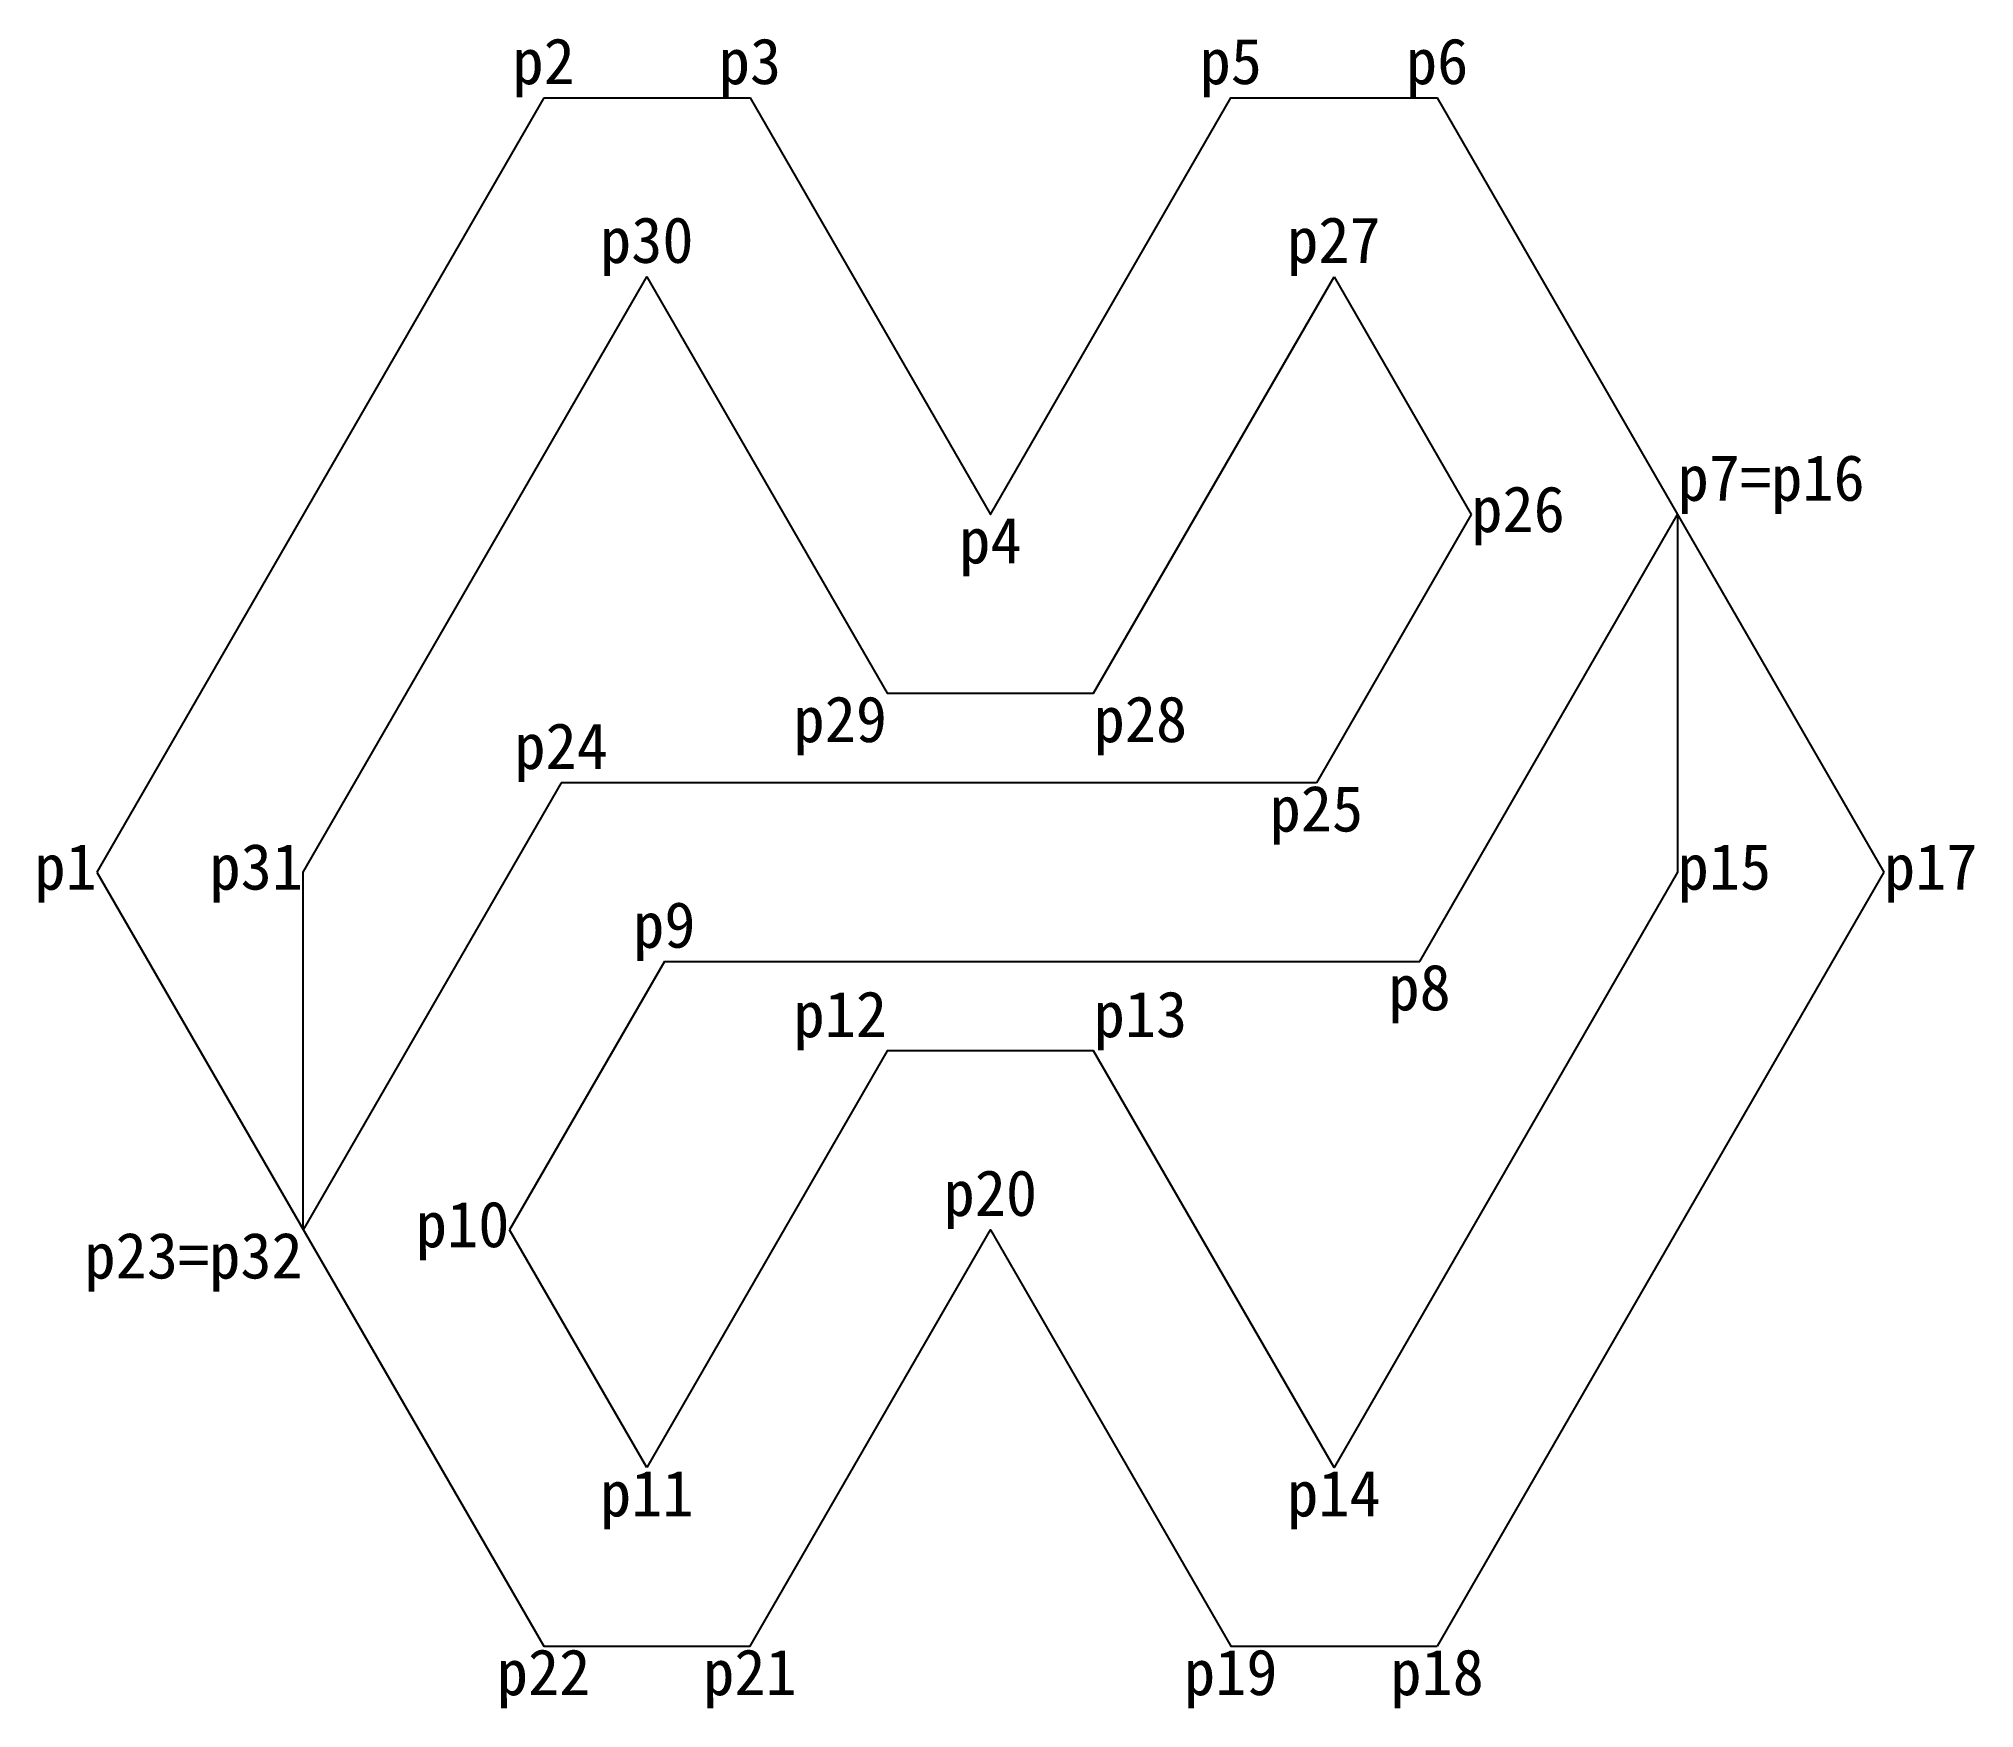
# Model space of a CAD drawing. Units: millimetres on the paper. Extents: x -107 to 110, y -94 to 93.
import ezdxf
from ezdxf.enums import TextEntityAlignment as Align

# ---------------------------------------------------------------- set-up
doc = ezdxf.new("R2010")
doc.units = ezdxf.units.MM
doc.layers.add('0-3', color=7, linetype='Continuous')
doc.layers.add('0-4', color=3, linetype='Continuous')
doc.styles.add('ＭＳ ゴシック', font='')
doc.styles.get('ＭＳ ゴシック').set_extended_font_data('MS Gothic')

msp = doc.modelspace()

# ---------------------------------------------------------------- linework, layer by layer
at = {"layer": '0-3'}
for p, q in [((-50, 86.603), (-100, 0)), ((38.453, 66.603), (53.812, 40)), ((53.812, 40), (36.491, 10)), ((48.038, -10), (76.906, 40)), ((-48.038, 10), (-76.906, -40)), ((36.491, 10), (-48.038, 10)), ((100, 0), (50, -86.603)), ((-36.491, -10), (-53.812, -40)), ((-36.491, -10), (48.038, -10)), ((-38.453, -66.603), (-53.812, -40))]:
    msp.add_line(p, q, dxfattribs=at)
for points in [[(-50, 86.603), (-26.906, 86.603), (0, 40), (26.906, 86.603), (50, 86.603), (100, 0)], [(-76.906, -40), (-76.906, 0), (-38.453, 66.603), (-11.547, 20), (11.547, 20), (38.453, 66.603)], [(76.906, 40), (76.906, 0), (38.453, -66.603), (11.547, -20), (-11.547, -20), (-38.453, -66.603)], [(-100, 0), (-50, -86.603), (-26.906, -86.603), (0, -40), (26.906, -86.603), (50, -86.603)]]:
    msp.add_lwpolyline(points, dxfattribs=at)

# ---------------------------------------------------------------- texts
at = {"layer": '0-4', "style": 'ＭＳ ゴシック'}
for s, p in [('p2', (-53.5, 86.603)), ('p3', (-30.406, 86.603)), ('p6', (46.5, 86.603)), ('p5', (23.406, 86.603)), ('p30', (-43.703, 66.603)), ('p27', (33.203, 66.603)), ('p7=p16', (76.906, 40)), ('p26', (53.812, 36.5)), ('p4', (-3.5, 33)), ('p29', (-22.047, 13)), ('p28', (11.547, 13)), ('p24', (-53.288, 10)), ('p25', (31.241, 3)), ('p1', (-107, -3.5)), ('p31', (-87.406, -3.5)), ('p15', (76.906, -3.5)), ('p17', (100, -3.5)), ('p9', (-39.991, -10)), ('p8', (44.538, -17)), ('p12', (-22.047, -20)), ('p13', (11.547, -20)), ('p20', (-5.25, -40)), ('p10', (-64.312, -43.5)), ('p23=p32', (-101.406, -47)), ('p11', (-43.703, -73.603)), ('p14', (33.203, -73.603)), ('p22', (-55.25, -93.603)), ('p21', (-32.156, -93.603)), ('p19', (21.656, -93.603)), ('p18', (44.75, -93.603))]:
    msp.add_text(s, height=5.132, dxfattribs=at).set_placement(p, align=Align.BOTTOM_LEFT)

doc.saveas('drawing.dxf')
